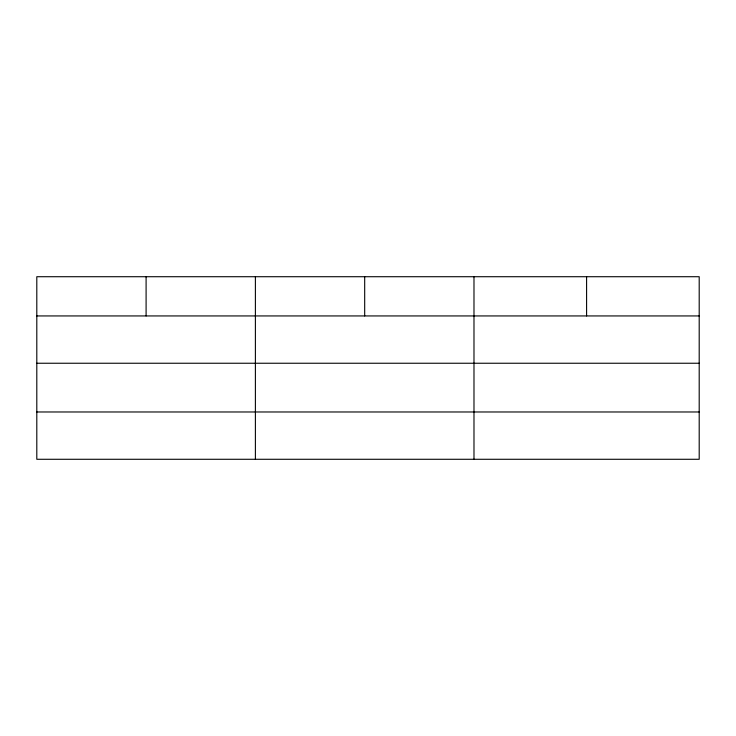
<?xml version="1.0" encoding="UTF-8"?>
<svg xmlns="http://www.w3.org/2000/svg" width="736" height="736" viewBox="0 0 736 736"><rect width="100%" height="100%" fill="white"/><g stroke="black" fill="none" stroke-linecap="round" stroke-linejoin="round"><path stroke-width="1.1" d="M699.2 363.244L699.2 276.718L36.8 276.718L36.8 459.282L699.2 459.282L699.2 363.244L36.8 363.244M36.8 315.937L699.2 315.937M36.8 411.976L699.2 411.976M586.592 276.718L586.592 315.937M473.984 276.718L473.984 459.282M364.688 276.718L364.688 315.937M255.392 276.718L255.392 459.282M146.096 276.718L146.096 315.937"/></g></svg>
